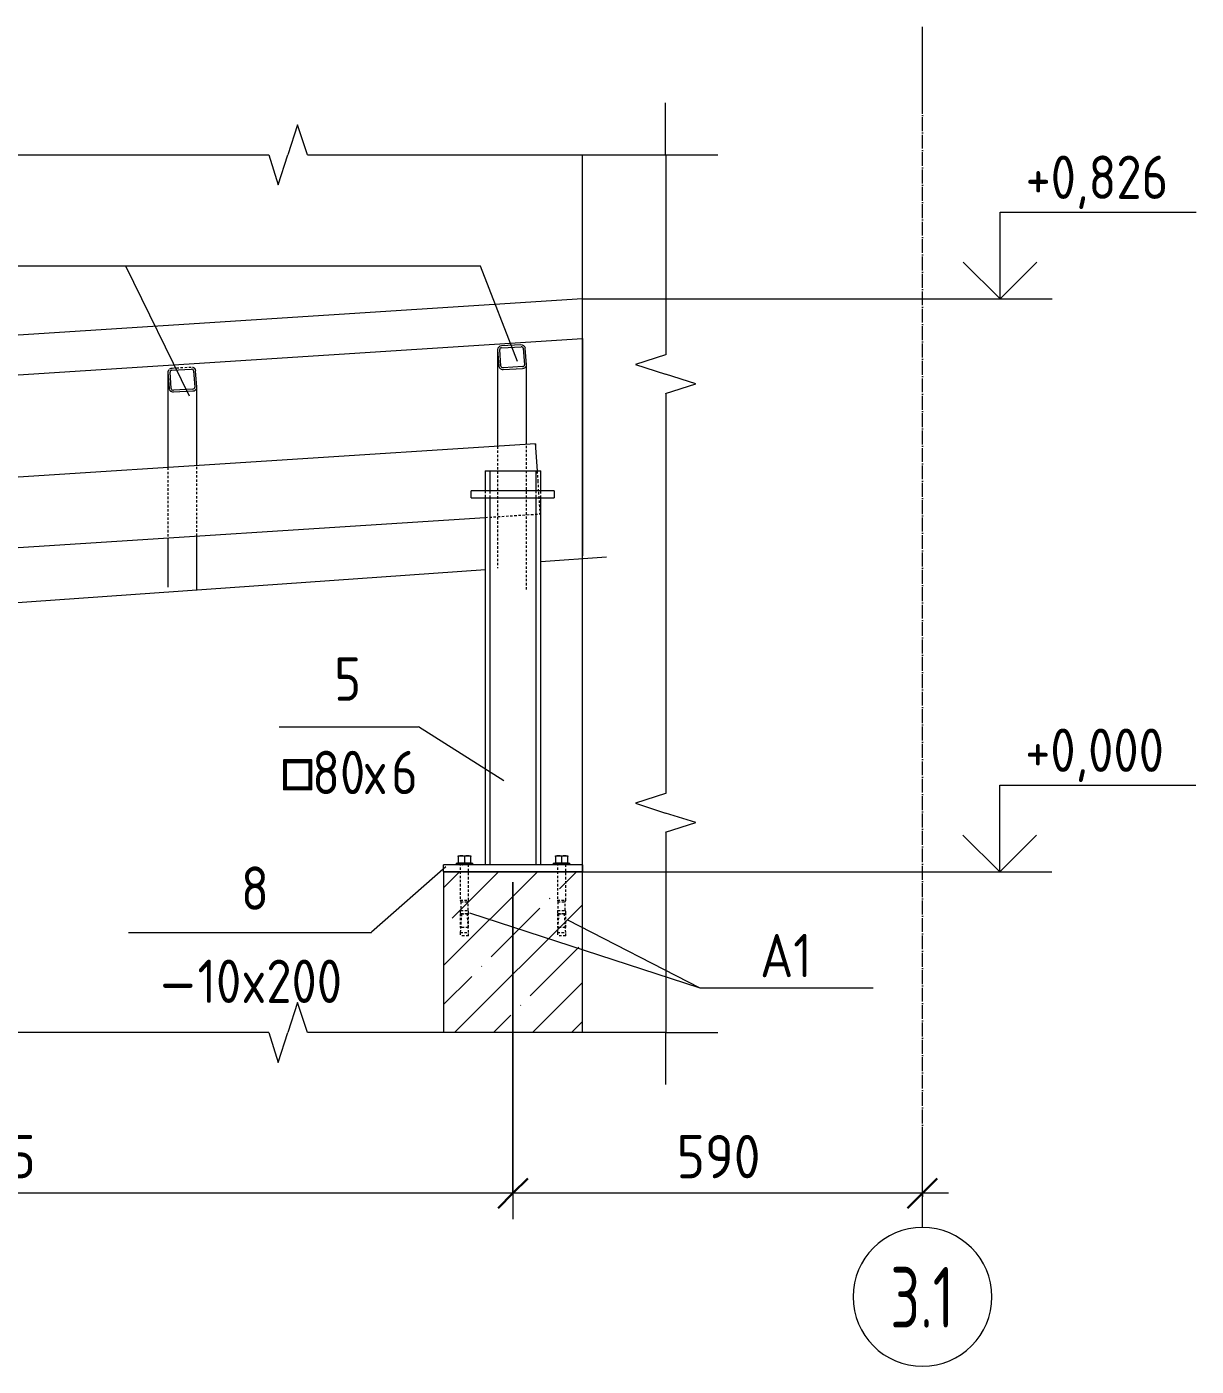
# Model space of a CAD drawing. Header units: millimetres. Extents: x 539 to 32806, y -1166 to 49726.
# Drawn here: x 24282 to 25967, y -713 to 1218 of the extents above; entities that cross this region are included whole.
import ezdxf

# ---------------------------------------------------------------- set-up
doc = ezdxf.new("R2010")
doc.units = ezdxf.units.MM
doc.linetypes.add('01 Штриховая _4 мм_', pattern=[6, 3.5, -2.5])
doc.linetypes.add('02 Штрихпунктирная _20 мм_', pattern=[25, 20, -2.5, 0, -2.5])
for name, color, linetype, lineweight in [('AA_Dim', 7, 'Continuous', 9), ('AA_Dim-25', 7, 'Continuous', 9), ('AA_Linii', 7, 'Continuous', 9), ('AA_Oformlenie', 7, 'Continuous', 9), ('AA_Vinoska', 7, 'Continuous', 9), ('AA_Visotnaya otmetka', 7, 'Continuous', 9), ('AF_Balki', 7, 'Continuous', 20), ('AF_Pokritie', 7, 'Continuous', 9), ('AF_Stena', 7, '01 Штриховая _4 мм_', 20), ('AF_Stena_Опалубка', 253, 'Continuous', 20), ('KR_Colonna_KG', 7, 'Continuous', 20), ('KR_Detal', 7, 'Continuous', 20), ('Оси', 7, 'Continuous', 9)]:
    doc.layers.add(name, color=color, linetype=linetype, lineweight=lineweight)
doc.styles.add('ISOCPEUR_5', font='isocpeur.ttf', dxfattribs={"width": 0.7, "height": 87.5})
doc.styles.add('ISOCPEUR_6', font='isocpeur.ttf', dxfattribs={"width": 0.85, "height": 62.5})
doc.styles.add('ISOCPEUR_7', font='isocpeur.ttf', dxfattribs={"width": 0.9, "height": 62.5})
doc.styles.add('ISOCPEUR_8', font='isocpeur.ttf', dxfattribs={"width": 0.85, "height": 62.5})
doc.dimstyles.new('00_Точн_3_знака__прозр__2', dxfattribs={"dimscale": 304.8, "dimtxt": 62.248823, "dimasz": 0.139436, "dimexe": 0.123031, "dimexo": 0.082021, "dimgap": 0.008202, "dimtad": 1, "dimdec": 3, "dimrnd": 0.001, "dimdsep": 46, "dimtxsty": 'ISOCPEUR_7', "dimblk1": 'OBLIQUE', "dimblk2": 'OBLIQUE', "dimsah": 1, "dimcen": 0.09, "dimdle": 0.123031, "dimazin": 0, "dimtfac": 1, "dimtdec": 4, "dimtix": 1, "dimtmove": 0, "dimatfit": 3, "dimfxl": 1, "dimtvp": 1, "dimtolj": 1, "dimtzin": 0, "dimlwd": 18, "dimlwe": 18, "dimarcsym": 2})

# ---------------------------------------------------------------- blocks, each defined once
blk = doc.blocks.new('354_Прокат полоса лист широкополосный ГОСТ 103-2006_ГОСТ 19903-2015_ГОСТ 82-70 _НесКаркас_РабПлоск_ - 354_Прокат полоса лист широкополосный ГОСТ 103-2006_ГОСТ 19903-2015_ГОСТ 82-70 _НесКаркас_РабПлоск_-4176979-Сечение 12')
at = {"layer": 'AF_Balki'}
for p, q in [((3785.1, 0), (3785.1, 10)), ((3985.1, 10), (3785.1, 10)), ((3985.1, 10), (3985.1, 0)), ((3785.1, 0), (3985.1, 0))]:
    blk.add_line(p, q, dxfattribs=at)
blk = doc.blocks.new('354_Шайба_ГОСТ 11371-78_СоедНесК_РабПлоск_ - Шайба_ГОСТ 11371-78-V29-Сечение 12')
at = {"layer": 'KR_Detal', "lineweight": 9}
for p, q in [((5468.1, 12.5), (5468.1, 10)), ((5468.1, 12.5), (5492.1, 12.5)), ((5474.1, 10), (5468.1, 10)), ((5492.1, 10), (5474.1, 10)), ((5492.1, 10), (5492.1, 12.5))]:
    blk.add_line(p, q, dxfattribs=at)
blk = doc.blocks.new('354_Шайба_ГОСТ 11371-78_СоедНесК_РабПлоск_ - Шайба_ГОСТ 11371-78-V33-Сечение 12')
at = {"layer": 'KR_Detal', "lineweight": 9}
for p, q in [((5328.1, 12.5), (5328.1, 10)), ((5328.1, 12.5), (5352.1, 12.5)), ((5337, 10), (5328.1, 10)), ((5337, 10), (5337.1, 10)), ((5352.1, 10), (5337.2, 10)), ((5352.1, 10), (5352.1, 12.5))]:
    blk.add_line(p, q, dxfattribs=at)
blk = doc.blocks.new('354_Прокат полоса лист широкополосный ГОСТ 103-2006_ГОСТ 19903-2015_ГОСТ 82-70 _НесКаркас_РабПлоск_ - 354_Прокат полоса лист широкополосный ГОСТ 103-2006_ГОСТ 19903-2015_ГОСТ 82-70 _НесКаркас_РабПлоск_-4193491-Сечение 12')
at = {"layer": 'AF_Balki'}
for p, q in [((5349.6, 539.4), (5349.6, 549.4)), ((5469.6, 549.4), (5349.6, 549.4)), ((5469.6, 549.4), (5469.6, 539.4)), ((5349.6, 539.4), (5469.6, 539.4))]:
    blk.add_line(p, q, dxfattribs=at)
blk = doc.blocks.new('243_Профиль гнутый сварной квадратный _НесКол_2ур_ - 80х6-4232275-Сечение 12')
at = {"layer": 'KR_Colonna_KG'}
for p, q in [((5370.1, 578), (5370.1, 549.4)), ((5370.1, 578), (5377, 578)), ((5377.1, 549.4), (5377.1, 578)), ((5377.1, 578), (5382.1, 578)), ((5382.1, 578), (5438.1, 578)), ((5438.1, 578), (5443, 578)), ((5443.1, 578), (5443.1, 549.4)), ((5443.1, 578), (5450.1, 578)), ((5450.1, 549.4), (5450.1, 578)), ((5370.1, 539.4), (5370.1, 10)), ((5377.1, 10), (5377.1, 539.4)), ((5443.1, 539.4), (5443.1, 10)), ((5450.1, 10), (5450.1, 539.4)), ((5377, 10), (5370.1, 10)), ((5382.1, 10), (5377.1, 10)), ((5438.1, 10), (5382.1, 10)), ((5443, 10), (5438.1, 10)), ((5450.1, 10), (5443.1, 10))]:
    blk.add_line(p, q, dxfattribs=at)
at = {"layer": 'KR_Colonna_KG', "linetype": '01 Штриховая _4 мм_'}
for p, q in [((5370.1, 549.4), (5370.1, 539.4)), ((5377.1, 539.4), (5377.1, 549.4)), ((5443.1, 549.4), (5443.1, 539.4)), ((5450.1, 539.4), (5450.1, 549.4))]:
    blk.add_line(p, q, dxfattribs=at)
blk = doc.blocks.new('253_Профиль гнутый сварной квадратный _НесКаркас_Балка_ - 40х3-4199257-Сечение 12')
at = {"layer": 'AF_Balki'}
for p, q in [((5421.5, 759.8), (5393.5, 758.3)), ((5393.7, 755.7), (5421.7, 757.2)), ((5424.9, 754.9), (5426.6, 731.2)), ((5429.6, 731.3), (5427.8, 755)), ((5387.9, 753.2), (5387.9, 752.9)), ((5387.9, 752.8), (5389.7, 729.1)), ((5387.9, 752.5), (5387.9, 613.5)), ((5392.7, 729.3), (5390.9, 753)), ((5423.8, 728.5), (5395.9, 726.9)), ((5396.1, 724.4), (5424, 725.9)), ((5429.6, 616.2), (5429.6, 731))]:
    blk.add_line(p, q, dxfattribs=at)
at = {"layer": 'AF_Balki', "linetype": '01 Штриховая _4 мм_'}
for p, q in [((5387.9, 613.5), (5387.9, 437.9)), ((5429.6, 407), (5429.6, 616.2))]:
    blk.add_line(p, q, dxfattribs=at)
at = {"layer": 'AF_Balki'}
for centre, major_axis, start_param, end_param in [((5393.9, 753.2), (6, 0), 1.63485, 3.141593), ((5393.9, 753.2), (3, 0), 1.63485, 3.205646), ((5421.9, 754.7), (6, 0), 0.064054, 1.63485), ((5421.9, 754.7), (3, 0), 0.064054, 1.63485), ((5395.7, 729.5), (6, 0), 3.205646, 3.467446), ((5395.7, 729.5), (6, 0), 3.467446, 3.991044), ((5395.7, 729.5), (6, 0), 3.991044, 4.252844), ((5395.7, 729.5), (3, 0), 3.205646, 4.776443), ((5395.7, 729.5), (6, 0), 4.252844, 4.776442), ((5423.6, 731), (3, 0), 4.776443, 6.347239), ((5423.6, 731), (6, 0), 4.776443, 5.300041), ((5423.6, 731), (6, 0), 5.300041, 6.08544), ((5423.6, 731), (6, 0), 6.08544, 6.23989), ((5423.6, 731), (6, 0), 0, 0.064054)]:
    blk.add_ellipse(centre, major_axis=major_axis, ratio=0.84829, start_param=start_param, end_param=end_param, dxfattribs=at)
blk = doc.blocks.new('253_Профиль гнутый сварной квадратный _НесКаркас_Балка_ - 80х6-4199296-Сечение 12')
at = {"layer": 'AF_Balki'}
for p, q in [((5442.4, 617), (3835.1, 513.8)), ((5442.5, 615.2), (5442.4, 617)), ((5442.4, 617), (5442.7, 611.4)), ((5442.7, 611.4), (5444.9, 578)), ((3835.4, 508.2), (3835.1, 513.8)), ((3835.1, 513.8), (3835.2, 512)), ((3838.5, 460.8), (3835.4, 508.2)), ((3847.6, 413.2), (5370.1, 511)), ((3839.5, 444.3), (3838.5, 460.8)), ((3841.4, 414.7), (3839.5, 444.3)), ((3841.5, 413.4), (3841.4, 414.7)), ((3841.4, 414.6), (3841.5, 413.2))]:
    blk.add_line(p, q, dxfattribs=at)
at = {"layer": 'AF_Balki', "linetype": '01 Штриховая _4 мм_'}
for p, q in [((5444.9, 578), (5445.8, 564)), ((5445.8, 564), (5446.8, 547.5)), ((5446.8, 547.5), (5448.7, 517.9)), ((5370.1, 511), (5448.8, 516.1)), ((5448.7, 517.9), (5448.8, 516.1)), ((5448.8, 517.5), (5448.7, 517.8)), ((5448.8, 516.1), (5448.8, 517.2)), ((3841.5, 412.9), (3847.6, 413.2)), ((3841.5, 413.2), (3841.5, 412.9)), ((3841.5, 412.9), (3841.5, 413.1))]:
    blk.add_line(p, q, dxfattribs=at)
blk = doc.blocks.new('253_Профиль гнутый сварной квадратный _НесКаркас_Балка_ - 40х3-4199259-Сечение 12')
at = {"layer": 'AF_Balki'}
for p, q in [((4912.9, 720.8), (4912.9, 720.5)), ((4912.9, 720.4), (4914.7, 696.7)), ((4912.9, 720), (4912.9, 583)), ((4917.7, 696.9), (4915.9, 720.6)), ((4918.7, 723.3), (4946.7, 724.8)), ((4949.9, 722.4), (4951.6, 698.7)), ((4954.6, 698.9), (4952.8, 722.6)), ((4948.8, 696), (4920.9, 694.5)), ((4954.6, 585.7), (4954.6, 698.6)), ((4921.1, 692), (4949, 693.5)), ((4954.6, 406.7), (4954.6, 484.3)), ((4912.9, 481.7), (4912.9, 410.3))]:
    blk.add_line(p, q, dxfattribs=at)
at = {"layer": 'AF_Balki', "linetype": '01 Штриховая _4 мм_'}
for p, q in [((4946.5, 727.4), (4918.5, 725.8)), ((4912.9, 583), (4912.9, 481.7)), ((4954.6, 484.4), (4954.6, 585.7))]:
    blk.add_line(p, q, dxfattribs=at)
at = {"layer": 'AF_Balki'}
for centre, major_axis, start_param, end_param in [((4918.9, 720.8), (6, 0), 2.489747, 3.141593), ((4918.9, 720.8), (3, 0), 1.63485, 3.205646), ((4946.9, 722.3), (3, 0), 0.064054, 1.63485), ((4946.9, 722.3), (6, 0), 0.064054, 0.706037), ((4920.7, 697.1), (6, 0), 3.205646, 3.467446), ((4920.7, 697.1), (6, 0), 3.467446, 3.991044), ((4920.7, 697.1), (3, 0), 3.205646, 4.776443), ((4948.6, 698.6), (3, 0), 4.776443, 6.347239), ((4948.6, 698.6), (6, 0), 5.300041, 6.08544), ((4948.6, 698.6), (6, 0), 6.08544, 6.23989), ((4948.6, 698.6), (6, 0), 0, 0.064054), ((4920.7, 697.1), (6, 0), 3.991044, 4.252844), ((4920.7, 697.1), (6, 0), 4.252844, 4.776442), ((4948.6, 698.6), (6, 0), 4.776443, 5.300041)]:
    blk.add_ellipse(centre, major_axis=major_axis, ratio=0.84829, start_param=start_param, end_param=end_param, dxfattribs=at)
at = {"layer": 'AF_Balki', "linetype": '01 Штриховая _4 мм_'}
for centre, start_param, end_param in [((4918.9, 720.8), 1.63485, 2.481455), ((4946.9, 722.3), 0.714329, 1.63485)]:
    blk.add_ellipse(centre, major_axis=(6, 0), ratio=0.84829, start_param=start_param, end_param=end_param, dxfattribs=at)
blk = doc.blocks.new('354_Анкер клиновой _СоедНесК_РабПлоск_ - M12x120_20-V28-Сечение 12')
at = {"layer": 'KR_Detal', "lineweight": 9}
for p, q in [((5471.1, 23.3), (5475.6, 23.3)), ((5471.1, 22.1), (5471.1, 13.7)), ((5475.9, 23.3), (5480.1, 23.3)), ((5480.1, 23.3), (5484.2, 23.3)), ((5480.1, 22.1), (5480.1, 13.7)), ((5484.6, 23.3), (5489.1, 23.3)), ((5489.1, 13.7), (5489.1, 22.1)), ((5475.6, 12.5), (5471.1, 12.5)), ((5480.1, 12.5), (5475.9, 12.5)), ((5484.2, 12.5), (5480.1, 12.5)), ((5486.4, 12.5), (5484.6, 12.5)), ((5489.1, 12.5), (5486.6, 12.5))]:
    blk.add_line(p, q, dxfattribs=at)
at = {"layer": 'KR_Detal', "linetype": '01 Штриховая _4 мм_', "lineweight": 9}
for p, q in [((5474.1, 12.5), (5474.1, -40.9)), ((5486.1, -40.9), (5486.1, 12.5)), ((5486.6, 12.5), (5486.4, 12.5)), ((5474.1, -40.9), (5474.7, -43.3)), ((5474.1, -40.9), (5486.1, -40.9)), ((5474.1, -55.5), (5474.1, -60.3)), ((5474.1, -55.5), (5474.6, -55.5)), ((5474.7, -43.3), (5474.7, -55.5)), ((5474.7, -43.3), (5485.5, -43.3)), ((5474.7, -55.5), (5485.4, -55.5)), ((5485.5, -43.3), (5486.1, -40.9)), ((5485.5, -55.5), (5485.5, -43.3)), ((5485.6, -55.5), (5486.1, -55.5)), ((5486.1, -60.3), (5486.1, -55.5)), ((5474.1, -60.3), (5474.1, -80.3)), ((5474.1, -60.3), (5475.8, -60.3)), ((5475.9, -60.3), (5474.1, -87.5)), ((5475.8, -60.3), (5474.1, -60.3)), ((5475.9, -60.3), (5484.2, -60.3)), ((5484.2, -60.3), (5475.9, -60.3)), ((5484.3, -60.3), (5486.1, -60.3)), ((5486.1, -87.5), (5484.3, -60.3)), ((5486.1, -60.3), (5484.3, -60.3)), ((5486.1, -80.3), (5486.1, -60.3)), ((5474.4, -80.3), (5474.1, -80.3)), ((5474.1, -87.5), (5474.1, -92.3)), ((5474.1, -87.5), (5486.1, -87.5)), ((5486.1, -92.3), (5474.1, -92.3)), ((5485.6, -80.3), (5474.5, -80.3)), ((5486.1, -80.3), (5485.7, -80.3)), ((5486.1, -92.3), (5486.1, -87.5))]:
    blk.add_line(p, q, dxfattribs=at)
at = {"layer": 'KR_Detal', "lineweight": 9}
for points in [[(5475.6, 23.3), (5474.8, 23.3), (5473.2, 23.1), (5471.8, 22.5), (5471.1, 22.1)], [(5471.1, 22.1), (5471.1, 22.5), (5471.1, 23.1), (5471.1, 23.3), (5471.1, 23.3)], [(5480.1, 22.1), (5479.3, 22.5), (5477.9, 23.1), (5476.3, 23.3), (5475.6, 23.3)], [(5484.6, 23.3), (5483.8, 23.3), (5482.2, 23.1), (5480.8, 22.5), (5480.1, 22.1)], [(5489.1, 22.1), (5488.3, 22.5), (5486.9, 23.1), (5485.3, 23.3), (5484.6, 23.3)], [(5489.1, 23.3), (5489.1, 23.3), (5489.1, 23.1), (5489.1, 22.5), (5489.1, 22.1)], [(5471.1, 13.7), (5471.8, 13.3), (5473.2, 12.7), (5474.8, 12.5), (5475.6, 12.5)], [(5471.1, 12.5), (5471.1, 12.5), (5471.1, 12.7), (5471.1, 13.3), (5471.1, 13.7)], [(5475.6, 12.5), (5476.3, 12.5), (5477.9, 12.7), (5479.3, 13.3), (5480.1, 13.7)], [(5480.1, 13.7), (5480.8, 13.3), (5482.2, 12.7), (5483.8, 12.5), (5484.6, 12.5)], [(5484.6, 12.5), (5485.3, 12.5), (5486.9, 12.7), (5488.3, 13.3), (5489.1, 13.7)], [(5489.1, 13.7), (5489.1, 13.3), (5489.1, 12.7), (5489.1, 12.5), (5489.1, 12.5)]]:
    blk.add_open_spline(points, degree=3, dxfattribs=at)
blk = doc.blocks.new('354_Анкер клиновой _СоедНесК_РабПлоск_ - M12x120_20-V30-Сечение 12')
at = {"layer": 'KR_Detal', "lineweight": 9}
for p, q in [((5471.1, 23.3), (5475.6, 23.3)), ((5471.1, 22.1), (5471.1, 13.7)), ((5475.9, 23.3), (5480.1, 23.3)), ((5480.1, 23.3), (5484.2, 23.3)), ((5480.1, 22.1), (5480.1, 13.7)), ((5484.6, 23.3), (5489.1, 23.3)), ((5489.1, 13.7), (5489.1, 22.1)), ((5475.6, 12.5), (5471.1, 12.5)), ((5475.8, 12.5), (5475.6, 12.5)), ((5480.1, 12.5), (5475.9, 12.5)), ((5484.2, 12.5), (5480.1, 12.5)), ((5484.6, 12.5), (5484.3, 12.5)), ((5486.4, 12.5), (5484.6, 12.5)), ((5489.1, 12.5), (5486.6, 12.5))]:
    blk.add_line(p, q, dxfattribs=at)
at = {"layer": 'KR_Detal', "linetype": '01 Штриховая _4 мм_', "lineweight": 9}
for p, q in [((5474.1, 12.5), (5474.1, -40.9)), ((5486.1, -40.9), (5486.1, 12.5)), ((5486.6, 12.5), (5486.4, 12.5)), ((5474.1, -40.9), (5474.7, -43.3)), ((5474.1, -40.9), (5486.1, -40.9)), ((5474.1, -55.5), (5474.1, -60.3)), ((5474.1, -55.5), (5474.6, -55.5)), ((5474.7, -43.3), (5474.7, -55.5)), ((5474.7, -43.3), (5485.5, -43.3)), ((5474.7, -55.5), (5485.4, -55.5)), ((5485.5, -43.3), (5486.1, -40.9)), ((5485.5, -55.5), (5485.5, -43.3)), ((5485.6, -55.5), (5486.1, -55.5)), ((5486.1, -60.3), (5486.1, -55.5)), ((5474.1, -60.3), (5474.1, -80.3)), ((5474.1, -60.3), (5475.8, -60.3)), ((5475.9, -60.3), (5474.1, -87.5)), ((5475.8, -60.3), (5474.1, -60.3)), ((5475.9, -60.3), (5484.2, -60.3)), ((5484.2, -60.3), (5475.9, -60.3)), ((5484.3, -60.3), (5486.1, -60.3)), ((5486.1, -87.5), (5484.3, -60.3)), ((5486.1, -60.3), (5484.3, -60.3)), ((5486.1, -80.3), (5486.1, -60.3)), ((5474.4, -80.3), (5474.1, -80.3)), ((5474.1, -87.5), (5474.1, -92.3)), ((5474.1, -87.5), (5486.1, -87.5)), ((5486.1, -92.3), (5474.1, -92.3)), ((5485.6, -80.3), (5474.5, -80.3)), ((5486.1, -80.3), (5485.7, -80.3)), ((5486.1, -92.3), (5486.1, -87.5))]:
    blk.add_line(p, q, dxfattribs=at)
at = {"layer": 'KR_Detal', "lineweight": 9}
for points in [[(5475.6, 23.3), (5474.8, 23.3), (5473.2, 23.1), (5471.8, 22.5), (5471.1, 22.1)], [(5471.1, 22.1), (5471.1, 22.5), (5471.1, 23.1), (5471.1, 23.3), (5471.1, 23.3)], [(5480.1, 22.1), (5479.3, 22.5), (5477.9, 23.1), (5476.3, 23.3), (5475.6, 23.3)], [(5484.6, 23.3), (5483.8, 23.3), (5482.2, 23.1), (5480.8, 22.5), (5480.1, 22.1)], [(5489.1, 22.1), (5488.3, 22.5), (5486.9, 23.1), (5485.3, 23.3), (5484.6, 23.3)], [(5489.1, 23.3), (5489.1, 23.3), (5489.1, 23.1), (5489.1, 22.5), (5489.1, 22.1)], [(5471.1, 12.5), (5471.1, 12.5), (5471.1, 12.7), (5471.1, 13.3), (5471.1, 13.7)], [(5484.9, 12.5), (5485.5, 12.5), (5486, 12.6), (5486.6, 12.7)], [(5486.9, 12.8), (5487.6, 13), (5488.3, 13.3), (5489.1, 13.7)], [(5489.1, 13.7), (5489.1, 13.3), (5489.1, 12.7), (5489.1, 12.5), (5489.1, 12.5)]]:
    blk.add_open_spline(points, degree=3, dxfattribs=at)
for points, knots in [([(5471.1, 13.7), (5471.8, 13.3), (5473.1, 12.7), (5474.6, 12.5), (5475.3, 12.5)], [0, 0, 0, 0, 0.5, 0.9342201, 0.9342201, 0.9342201, 0.9342201]), ([(5475.8, 12.5), (5476.5, 12.5), (5478, 12.7), (5479.3, 13.3), (5480.1, 13.7)], [0.0558012, 0.0558012, 0.0558012, 0.0558012, 0.5, 1, 1, 1, 1]), ([(5480.1, 13.7), (5480.8, 13.3), (5482.2, 12.7), (5483.6, 12.5), (5484.3, 12.5)], [0, 0, 0, 0, 0.5, 0.9441988, 0.9441988, 0.9441988, 0.9441988])]:
    blk.add_open_spline(points, degree=3, knots=knots, dxfattribs=at)
at = {"layer": 'KR_Detal', "linetype": '01 Штриховая _4 мм_', "lineweight": 9}
blk.add_open_spline([(5486.6, 12.7), (5486.7, 12.8), (5486.8, 12.8), (5486.9, 12.8)], degree=3, dxfattribs=at)
blk = doc.blocks.new('354_Шайба_ГОСТ 11371-78_СоедНесК_РабПлоск_ - Шайба_ГОСТ 11371-78-V31-Сечение 12')
at = {"layer": 'KR_Detal', "lineweight": 9}
for p, q in [((5468.1, 12.5), (5468.1, 10)), ((5468.1, 12.5), (5474.1, 12.5)), ((5474.1, 10), (5468.1, 10)), ((5474.1, 12.5), (5492.1, 12.5)), ((5492.1, 10), (5486.1, 10)), ((5492.1, 10), (5492.1, 12.5))]:
    blk.add_line(p, q, dxfattribs=at)
at = {"layer": 'KR_Detal', "linetype": '01 Штриховая _4 мм_', "lineweight": 9}
blk.add_line((5486.1, 10), (5474.1, 10), dxfattribs=at)
blk = doc.blocks.new('354_Анкер клиновой _СоедНесК_РабПлоск_ - M12x120_20-V35-Сечение 12')
at = {"layer": 'KR_Detal', "lineweight": 9}
for p, q in [((3946.1, 23.3), (3950.6, 23.3)), ((3946.1, 22.1), (3946.1, 13.7)), ((3950.9, 23.3), (3955.1, 23.3)), ((3955.1, 23.3), (3959.2, 23.3)), ((3955.1, 22.1), (3955.1, 13.7)), ((3959.6, 23.3), (3964.1, 23.3)), ((3964.1, 13.7), (3964.1, 22.1)), ((3950.6, 12.5), (3946.1, 12.5)), ((3950.8, 12.5), (3950.6, 12.5)), ((3955.1, 12.5), (3950.9, 12.5)), ((3959.2, 12.5), (3955.1, 12.5)), ((3959.6, 12.5), (3959.3, 12.5)), ((3964.1, 12.5), (3959.6, 12.5))]:
    blk.add_line(p, q, dxfattribs=at)
at = {"layer": 'KR_Detal', "linetype": '01 Штриховая _4 мм_', "lineweight": 9}
for p, q in [((3949.1, 12.5), (3949.1, -40.9)), ((3961.1, -40.9), (3961.1, 12.5)), ((3949.1, -40.9), (3949.7, -43.3)), ((3949.1, -40.9), (3961.1, -40.9)), ((3949.1, -55.5), (3949.1, -60.3)), ((3949.1, -55.5), (3949.6, -55.5)), ((3949.7, -43.3), (3949.7, -55.5)), ((3949.7, -43.3), (3960.5, -43.3)), ((3949.7, -55.5), (3960.4, -55.5)), ((3960.5, -43.3), (3961.1, -40.9)), ((3960.5, -55.5), (3960.5, -43.3)), ((3960.6, -55.5), (3961.1, -55.5)), ((3961.1, -60.3), (3961.1, -55.5)), ((3949.1, -60.3), (3949.1, -80.3)), ((3949.1, -60.3), (3950.8, -60.3)), ((3950.9, -60.3), (3949.1, -87.5)), ((3950.8, -60.3), (3949.1, -60.3)), ((3950.9, -60.3), (3959.2, -60.3)), ((3959.2, -60.3), (3950.9, -60.3)), ((3959.3, -60.3), (3961.1, -60.3)), ((3961.1, -87.5), (3959.3, -60.3)), ((3961.1, -60.3), (3959.3, -60.3)), ((3961.1, -80.3), (3961.1, -60.3)), ((3949.4, -80.3), (3949.1, -80.3)), ((3949.1, -87.5), (3949.1, -92.3)), ((3949.1, -87.5), (3961.1, -87.5)), ((3961.1, -92.3), (3949.1, -92.3)), ((3960.6, -80.3), (3949.5, -80.3)), ((3961.1, -80.3), (3960.7, -80.3)), ((3961.1, -92.3), (3961.1, -87.5))]:
    blk.add_line(p, q, dxfattribs=at)
at = {"layer": 'KR_Detal', "lineweight": 9}
for points in [[(3950.6, 23.3), (3949.8, 23.3), (3948.2, 23.1), (3946.8, 22.5), (3946.1, 22.1)], [(3946.1, 22.1), (3946.1, 22.5), (3946.1, 23.1), (3946.1, 23.3), (3946.1, 23.3)], [(3955.1, 22.1), (3954.3, 22.5), (3952.9, 23.1), (3951.3, 23.3), (3950.6, 23.3)], [(3959.6, 23.3), (3958.8, 23.3), (3957.2, 23.1), (3955.8, 22.5), (3955.1, 22.1)], [(3964.1, 22.1), (3963.3, 22.5), (3961.9, 23.1), (3960.3, 23.3), (3959.6, 23.3)], [(3964.1, 23.3), (3964.1, 23.3), (3964.1, 23.1), (3964.1, 22.5), (3964.1, 22.1)], [(3946.1, 12.5), (3946.1, 12.5), (3946.1, 12.7), (3946.1, 13.3), (3946.1, 13.7)], [(3964.1, 13.7), (3964.1, 13.3), (3964.1, 12.7), (3964.1, 12.5), (3964.1, 12.5)]]:
    blk.add_open_spline(points, degree=3, dxfattribs=at)
for points, knots in [([(3946.1, 13.7), (3946.8, 13.3), (3948.1, 12.7), (3949.6, 12.5), (3950.3, 12.5)], [0, 0, 0, 0, 0.5, 0.9342201, 0.9342201, 0.9342201, 0.9342201]), ([(3950.8, 12.5), (3951.5, 12.5), (3953, 12.7), (3954.3, 13.3), (3955.1, 13.7)], [0.0558012, 0.0558012, 0.0558012, 0.0558012, 0.5, 1, 1, 1, 1]), ([(3955.1, 13.7), (3955.8, 13.3), (3957.2, 12.7), (3958.6, 12.5), (3959.3, 12.5)], [0, 0, 0, 0, 0.5, 0.9441988, 0.9441988, 0.9441988, 0.9441988]), ([(3959.9, 12.5), (3960.6, 12.5), (3962, 12.7), (3963.3, 13.3), (3964.1, 13.7)], [0.0657799, 0.0657799, 0.0657799, 0.0657799, 0.5, 1, 1, 1, 1])]:
    blk.add_open_spline(points, degree=3, knots=knots, dxfattribs=at)
blk = doc.blocks.new('354_Шайба_ГОСТ 11371-78_СоедНесК_РабПлоск_ - Шайба_ГОСТ 11371-78-V32-Сечение 12')
at = {"layer": 'KR_Detal', "lineweight": 9}
for p, q in [((5328.1, 12.5), (5328.1, 10)), ((5328.1, 12.5), (5337, 12.5)), ((5334.1, 10), (5328.1, 10)), ((5337.1, 12.5), (5337, 12.5)), ((5337.2, 12.5), (5352.1, 12.5)), ((5352.1, 10), (5346.1, 10)), ((5352.1, 10), (5352.1, 12.5))]:
    blk.add_line(p, q, dxfattribs=at)
at = {"layer": 'KR_Detal', "linetype": '01 Штриховая _4 мм_', "lineweight": 9}
blk.add_line((5346.1, 10), (5334.1, 10), dxfattribs=at)
blk = doc.blocks.new('354_Анкер клиновой _СоедНесК_РабПлоск_ - M12x120_20-V34-Сечение 12')
at = {"layer": 'KR_Detal', "lineweight": 9}
for p, q in [((3946.1, 23.3), (3950.6, 23.3)), ((3946.1, 22.1), (3946.1, 13.7)), ((3950.9, 23.3), (3955.1, 23.3)), ((3955.1, 23.3), (3959.2, 23.3)), ((3955.1, 22.1), (3955.1, 13.7)), ((3959.6, 23.3), (3964.1, 23.3)), ((3964.1, 13.7), (3964.1, 22.1)), ((3950.6, 12.5), (3946.1, 12.5)), ((3955.1, 12.5), (3950.9, 12.5)), ((3959.2, 12.5), (3955.1, 12.5)), ((3964.1, 12.5), (3959.6, 12.5))]:
    blk.add_line(p, q, dxfattribs=at)
at = {"layer": 'KR_Detal', "linetype": '01 Штриховая _4 мм_', "lineweight": 9}
for p, q in [((3949.1, 12.5), (3949.1, -40.9)), ((3961.1, -40.9), (3961.1, 12.5)), ((3949.1, -40.9), (3949.7, -43.3)), ((3949.1, -40.9), (3961.1, -40.9)), ((3949.1, -55.5), (3949.1, -60.3)), ((3949.1, -55.5), (3949.6, -55.5)), ((3949.7, -43.3), (3949.7, -55.5)), ((3949.7, -43.3), (3960.5, -43.3)), ((3949.7, -55.5), (3960.4, -55.5)), ((3960.5, -43.3), (3961.1, -40.9)), ((3960.5, -55.5), (3960.5, -43.3)), ((3960.6, -55.5), (3961.1, -55.5)), ((3961.1, -60.3), (3961.1, -55.5)), ((3949.1, -60.3), (3949.1, -80.3)), ((3949.1, -60.3), (3950.8, -60.3)), ((3950.9, -60.3), (3949.1, -87.5)), ((3950.8, -60.3), (3949.1, -60.3)), ((3950.9, -60.3), (3959.2, -60.3)), ((3959.2, -60.3), (3950.9, -60.3)), ((3959.3, -60.3), (3961.1, -60.3)), ((3961.1, -87.5), (3959.3, -60.3)), ((3961.1, -60.3), (3959.3, -60.3)), ((3961.1, -80.3), (3961.1, -60.3)), ((3949.4, -80.3), (3949.1, -80.3)), ((3949.1, -87.5), (3949.1, -92.3)), ((3949.1, -87.5), (3961.1, -87.5)), ((3961.1, -92.3), (3949.1, -92.3)), ((3960.6, -80.3), (3949.5, -80.3)), ((3961.1, -80.3), (3960.7, -80.3)), ((3961.1, -92.3), (3961.1, -87.5))]:
    blk.add_line(p, q, dxfattribs=at)
at = {"layer": 'KR_Detal', "lineweight": 9}
for points in [[(3950.6, 23.3), (3949.8, 23.3), (3948.2, 23.1), (3946.8, 22.5), (3946.1, 22.1)], [(3946.1, 22.1), (3946.1, 22.5), (3946.1, 23.1), (3946.1, 23.3), (3946.1, 23.3)], [(3955.1, 22.1), (3954.3, 22.5), (3952.9, 23.1), (3951.3, 23.3), (3950.6, 23.3)], [(3959.6, 23.3), (3958.8, 23.3), (3957.2, 23.1), (3955.8, 22.5), (3955.1, 22.1)], [(3964.1, 22.1), (3963.3, 22.5), (3961.9, 23.1), (3960.3, 23.3), (3959.6, 23.3)], [(3964.1, 23.3), (3964.1, 23.3), (3964.1, 23.1), (3964.1, 22.5), (3964.1, 22.1)], [(3946.1, 13.7), (3946.8, 13.3), (3948.2, 12.7), (3949.8, 12.5), (3950.6, 12.5)], [(3946.1, 12.5), (3946.1, 12.5), (3946.1, 12.7), (3946.1, 13.3), (3946.1, 13.7)], [(3950.6, 12.5), (3951.3, 12.5), (3952.9, 12.7), (3954.3, 13.3), (3955.1, 13.7)], [(3955.1, 13.7), (3955.8, 13.3), (3957.2, 12.7), (3958.8, 12.5), (3959.6, 12.5)], [(3959.6, 12.5), (3960.3, 12.5), (3961.9, 12.7), (3963.3, 13.3), (3964.1, 13.7)], [(3964.1, 13.7), (3964.1, 13.3), (3964.1, 12.7), (3964.1, 12.5), (3964.1, 12.5)]]:
    blk.add_open_spline(points, degree=3, dxfattribs=at)
blk = doc.blocks.new('011_ЛинияОбрыва _ЭлУзла_Линия_ - Тип 1-4182260-Сечение 12')
at = {"layer": 'AA_Oformlenie'}
for p, q in [((4675.3, 387.1), (5295.6, 430.5)), ((3998.8, 339.8), (4619.7, 383.2))]:
    blk.add_line(p, q, dxfattribs=at)
blk = doc.blocks.new('011_Прямоугольник обрыва _ЭлУзла_ - 011_Прямоугольник обрыва _ЭлУзла_-4182771-Сечение 12')
at = {"layer": 'AA_Oformlenie'}
for p, q in [((3452.4, 745.5), (3452.4, 1033.7)), ((3452.4, 1033.7), (3969.3, 1033.7)), ((4024.9, 1033.7), (5058.1, 1033.7)), ((5113.8, 1033.7), (5630.1, 1033.7)), ((5630.1, 1033.7), (5630.1, 745.5)), ((3452.4, 113), (3452.4, 689.9)), ((5630.1, 689.9), (5630.1, 113)), ((3452.4, -231.5), (3452.4, 57.3)), ((5630.1, 57.3), (5630.1, -231.5)), ((3969.3, -231.5), (3452.4, -231.5)), ((5058.1, -231.5), (4024.9, -231.5)), ((5630.1, -231.5), (5113.8, -231.5))]:
    blk.add_line(p, q, dxfattribs=at)
blk = doc.blocks.new('Ось сетки - d_4мм-2765513-Сечение 12')
at = {"layer": 'Оси'}
for start, end in [(0, 180), (0, 180), (180, 360), (180, 360)]:
    blk.add_arc((6000.1, -612.8), 100, start, end, dxfattribs=at)
blk = doc.blocks.new('DIMBLOCK42-Сечение 12')
at = {"layer": 'AA_Dim-25', "lineweight": 18}
for p, q in [((24982.6, -15), (24982.6, -500.9)), ((24982.6, -463.4), (24982.6, -15)), ((25572.6, -468.5), (25572.6, -425.9)), ((25610.1, -463.4), (24982.6, -463.4)), ((25572.6, -463.4), (25572.6, -468.5))]:
    blk.add_line(p, q, dxfattribs=at)
at = {"layer": 'AA_Dim-25', "lineweight": 30}
for p, q in [((24982.6, -463.4), (25003.8, -442.2)), ((25572.6, -463.4), (25593.8, -442.2)), ((24982.6, -463.4), (24961.3, -484.7)), ((25572.6, -463.4), (25551.3, -484.7))]:
    blk.add_line(p, q, dxfattribs=at)
at = {"layer": 'AA_Dim-25', "color": 0, "lineweight": 18, "insert": (25218.3, -379.3), "char_height": 62.5, "width": 142.215, "attachment_point": 1, "line_spacing_factor": 1.149209, "style": 'ISOCPEUR_7'}
blk.add_mtext('590', dxfattribs=at)
blk = doc.blocks.new('_Oblique')
at = {"color": 0, "linetype": 'ByBlock', "lineweight": -2}
blk.add_line((-0.5, -0.5), (0.5, 0.5), dxfattribs=at)
blk = doc.blocks.new('DIMBLOCK43-Сечение 12')
at = {"layer": 'AA_Dim-25', "lineweight": 18}
for p, q in [((23457.6, -15), (23457.6, -500.9)), ((23457.6, -463.4), (23457.6, -15)), ((24982.6, -15), (24982.6, -500.9)), ((24982.6, -463.4), (24982.6, -15)), ((24982.6, -463.4), (23420.1, -463.4))]:
    blk.add_line(p, q, dxfattribs=at)
at = {"layer": 'AA_Dim-25', "lineweight": 30}
for p, q in [((23457.6, -463.4), (23478.8, -442.2)), ((24982.6, -463.4), (25003.8, -442.2)), ((23457.6, -463.4), (23436.3, -484.7)), ((24982.6, -463.4), (24961.3, -484.7))]:
    blk.add_line(p, q, dxfattribs=at)
at = {"layer": 'AA_Dim-25', "color": 0, "lineweight": 18, "insert": (24146.5, -379.3), "char_height": 62.5, "width": 176.691, "attachment_point": 1, "line_spacing_factor": 1.149209, "style": 'ISOCPEUR_7'}
blk.add_mtext('1525', dxfattribs=at)
blk = doc.blocks.new('Высотные отметки - Стрелка вверх-400292-Сечение 12')
at = {"layer": 'AA_Vinoska'}
for p, q in [((3285.3, 828.6), (3002.8, 828.6)), ((3285.3, 703.6), (3285.3, 828.6)), ((3285.3, 703.6), (3232.2, 756.7)), ((3285.3, 703.6), (3338.3, 756.7)), ((3360.3, 703.6), (3210.3, 703.6))]:
    blk.add_line(p, q, dxfattribs=at)
blk = doc.blocks.new('043_М_КолонныКМ - Позиция_дп8-4163876-Сечение 12')
at = {"layer": 'AA_Vinoska'}
blk.add_line((3526.1, 141.9), (3726.1, 141.9), dxfattribs=at)
blk = doc.blocks.new('043_М_Балки_Полка - Позиция_Наименование_дп14-4164524-Сечение 12')
at = {"layer": 'AA_Vinoska'}
blk.add_line((4138, 184.4), (4488, 184.4), dxfattribs=at)
blk = doc.blocks.new('044_М_Универсальная с полкой - Марка-3031129-Сечение 12')
at = {"layer": 'AA_Vinoska'}
blk.add_line((3239.2, -384.4), (3489.2, -384.4), dxfattribs=at)

msp = doc.modelspace()

# ---------------------------------------------------------------- hatches: boundary and pattern name
at = {"layer": 'AF_Stena', "linetype": 'Continuous', "lineweight": 9}
h = msp.add_hatch(dxfattribs=at)
h.set_pattern_fill('FP_4', color=256, style=0, pattern_type=2)
h.set_pattern_definition([(45, (24319.76, -922.52), (-56.1266, 56.1266), []), (45, (24375.886, -922.52), (-56.1266, 56.1266), [99.219, -19.844, 0.838, -19.006])])
h.paths.add_polyline_path([(24882.5883, -231.4909), (25082.5883, -231.4909), (25082.5883, 0), (24882.5883, 0), (24882.5883, -135.2411)])

# ---------------------------------------------------------------- linework, layer by layer
at = {"layer": 'AA_Linii'}
for p, q in [((25082.5883, 0), (25082.5883, 1033.6687)), ((25022.5883, 447.7216), (25117.3569, 454.3484))]:
    msp.add_line(p, q, dxfattribs=at)
at = {"layer": 'AA_Vinoska'}
for p, q in [((25202.5883, 1033.6687), (25202.5883, 1108.6687)), ((24672.2394, 1076.9937), (24658.1622, 1033.6687)), ((24686.3165, 1033.6687), (24672.2394, 1076.9937)), ((24630.6622, 1033.6687), (24644.4122, 990.3674)), ((24644.4122, 990.3674), (24658.1622, 1033.6687)), ((25202.5883, 1033.6687), (25277.5883, 1033.6687)), ((24935.7453, 873.1762), (23376.2089, 873.1762)), ((24424.5409, 873.1762), (23376.2089, 873.1762)), ((24516.6414, 685.9922), (24424.5409, 873.1762)), ((24988.9589, 736.0489), (24935.7453, 873.1762)), ((25202.5883, 745.5331), (25159.2632, 731.4559)), ((25159.2632, 731.4559), (25202.5883, 717.3788)), ((25245.8896, 703.6288), (25202.5883, 717.3788)), ((25202.5883, 689.8788), (25245.8896, 703.6288)), ((24868.112, 430.4925), (24942.9293, 435.7242)), ((24969.2491, 131.4587), (24846.4485, 209.2324)), ((25202.5883, 112.9533), (25159.2632, 98.8761)), ((25159.2632, 98.8761), (25202.5883, 84.799)), ((25245.8896, 71.049), (25202.5883, 84.799)), ((25202.5883, 57.299), (25245.8896, 71.049)), ((24885.6212, 7.394), (24778.838, -87.1865)), ((24920.0625, -58.9334), (25251.6241, -167.4072)), ((25061.2831, -69.1667), (25251.6241, -167.4072)), ((24672.2394, -188.1659), (24658.1622, -231.4909)), ((24686.3165, -231.4909), (24672.2394, -188.1659)), ((24630.6622, -231.4909), (24644.4122, -274.7922)), ((24644.4122, -274.7922), (24658.1622, -231.4909)), ((25202.5883, -231.4909), (25277.5883, -231.4909)), ((25202.5883, -231.4909), (25202.5883, -306.4909))]:
    msp.add_line(p, q, dxfattribs=at)
at = {"layer": 'AA_Visotnaya otmetka'}
for p, q in [((25082.5883, 826.1491), (25684.5542, 826.1491)), ((25082.5883, 826.1491), (25082.5883, 826.1491)), ((25027.3135, 0), (25683.9897, 0)), ((25027.3135, 0), (25027.3135, 0))]:
    msp.add_line(p, q, dxfattribs=at)
at = {"layer": 'AF_Pokritie', "lineweight": 20}
for p, q in [((25082.5883, 826.1491), (23182.5883, 703.6491)), ((25082.5883, 769.1491), (25082.5883, 826.1491)), ((25082.5883, 512.5838), (25082.5883, 826.1491)), ((23182.5883, 646.6491), (25082.5883, 769.1491)), ((25082.5883, 769.1491), (25082.5883, 455.5838))]:
    msp.add_line(p, q, dxfattribs=at)
at = {"layer": 'AF_Stena_Опалубка'}
for p, q in [((24882.5883, 0), (24882.5883, -231.4909)), ((25082.5883, 0), (24882.5883, 0)), ((25082.5883, -231.4909), (25082.5883, 0))]:
    msp.add_line(p, q, dxfattribs=at)
at = {"layer": 'Оси'}
for p, q in [((25572.5883, 1093.4755), (25572.5883, 1218.4755)), ((25572.5883, -512.7802), (25572.5883, -387.7802))]:
    msp.add_line(p, q, dxfattribs=at)
at = {"layer": 'Оси', "linetype": '02 Штрихпунктирная _20 мм_'}
msp.add_line((25572.5883, -387.7802), (25572.5883, 1093.4755), dxfattribs=at)

# ---------------------------------------------------------------- block references
at = {"layer": 'AA_Oformlenie'}
for name in ['011_Прямоугольник обрыва _ЭлУзла_ - 011_Прямоугольник обрыва _ЭлУзла_-4182771-Сечение 12', '011_ЛинияОбрыва _ЭлУзла_Линия_ - Тип 1-4182260-Сечение 12']:
    msp.add_blockref(name, (19572.5267, 0), dxfattribs=at)
at = {"layer": 'AA_Vinoska'}
for name, p in [('043_М_КолонныКМ - Позиция_дп8-4163876-Сечение 12', (21119.8142, 67.3601)), ('043_М_Балки_Полка - Позиция_Наименование_дп14-4164524-Сечение 12', (20290.8217, -271.6025)), ('044_М_Универсальная с полкой - Марка-3031129-Сечение 12', (22012.4706, 216.9477)), ('044_М_Универсальная с полкой - Марка-3031129-Сечение 12', (22012.4706, 216.9477))]:
    msp.add_blockref(name, p, dxfattribs=at)
at = {"layer": 'AA_Visotnaya otmetka', "extrusion": (0, 0, -1)}
for p in [(-28969.8143, 122.5), (-28969.2498, -703.6491)]:
    msp.add_blockref('Высотные отметки - Стрелка вверх-400292-Сечение 12', p, dxfattribs=at)
at = {"layer": 'AF_Balki', "linetype": '01 Штриховая _4 мм_'}
for name in ['253_Профиль гнутый сварной квадратный _НесКаркас_Балка_ - 40х3-4199257-Сечение 12', '253_Профиль гнутый сварной квадратный _НесКаркас_Балка_ - 40х3-4199259-Сечение 12', '253_Профиль гнутый сварной квадратный _НесКаркас_Балка_ - 80х6-4199296-Сечение 12']:
    msp.add_blockref(name, (19572.5267, 0), dxfattribs=at)
at = {"layer": 'AF_Balki'}
for name, p in [('354_Прокат полоса лист широкополосный ГОСТ 103-2006_ГОСТ 19903-2015_ГОСТ 82-70 _НесКаркас_РабПлоск_ - 354_Прокат полоса лист широкополосный ГОСТ 103-2006_ГОСТ 19903-2015_ГОСТ 82-70 _НесКаркас_РабПлоск_-4193491-Сечение 12', (19572.5267, 0)), ('354_Прокат полоса лист широкополосный ГОСТ 103-2006_ГОСТ 19903-2015_ГОСТ 82-70 _НесКаркас_РабПлоск_ - 354_Прокат полоса лист широкополосный ГОСТ 103-2006_ГОСТ 19903-2015_ГОСТ 82-70 _НесКаркас_РабПлоск_-4176979-Сечение 12', (21097.5264, 0))]:
    msp.add_blockref(name, p, dxfattribs=at)
at = {"layer": 'KR_Colonna_KG', "linetype": '01 Штриховая _4 мм_'}
msp.add_blockref('243_Профиль гнутый сварной квадратный _НесКол_2ур_ - 80х6-4232275-Сечение 12', (19572.5267, 0), dxfattribs=at)
at = {"layer": 'KR_Detal', "linetype": '01 Штриховая _4 мм_', "lineweight": 9}
for name, p in [('354_Анкер клиновой _СоедНесК_РабПлоск_ - M12x120_20-V35-Сечение 12', (20957.5264, 0)), ('354_Анкер клиновой _СоедНесК_РабПлоск_ - M12x120_20-V34-Сечение 12', (20957.5264, 0)), ('354_Анкер клиновой _СоедНесК_РабПлоск_ - M12x120_20-V28-Сечение 12', (19572.5267, 0)), ('354_Анкер клиновой _СоедНесК_РабПлоск_ - M12x120_20-V30-Сечение 12', (19572.5267, 0)), ('354_Шайба_ГОСТ 11371-78_СоедНесК_РабПлоск_ - Шайба_ГОСТ 11371-78-V32-Сечение 12', (19572.5267, 0)), ('354_Шайба_ГОСТ 11371-78_СоедНесК_РабПлоск_ - Шайба_ГОСТ 11371-78-V31-Сечение 12', (19572.5267, 0))]:
    msp.add_blockref(name, p, dxfattribs=at)
at = {"layer": 'KR_Detal', "lineweight": 9}
for name in ['354_Шайба_ГОСТ 11371-78_СоедНесК_РабПлоск_ - Шайба_ГОСТ 11371-78-V33-Сечение 12', '354_Шайба_ГОСТ 11371-78_СоедНесК_РабПлоск_ - Шайба_ГОСТ 11371-78-V29-Сечение 12']:
    msp.add_blockref(name, (19572.5267, 0), dxfattribs=at)
at = {"layer": 'Оси'}
msp.add_blockref('Ось сетки - d_4мм-2765513-Сечение 12', (19572.5267, 0), dxfattribs=at)

# ---------------------------------------------------------------- texts
at = {"layer": 'AA_Vinoska', "char_height": 62.5, "attachment_point": 1}
for s, insert, width, style in [('\\fISOCPEUR|b0|i0|c204|p34|;\\W.85;5', (24725.0044, 309.2956), 45.99682, 'ISOCPEUR_6'), ('80', (24693.2139, 174.5544), 91.993641, 'ISOCPEUR_6'), ('\\fISOCPEUR|b0|i0|c204|p34|;\\W.85;6', (24807.0674, 174.5544), 45.99682, 'ISOCPEUR_6'), ('\\fISOCPEUR|b0|i0|c130|p34|;\\W.85;□', (24645.4235, 174.5544), 57.921922, 'ISOCPEUR_8'), ('\\fISOCPEUR|b0|i0|c204|p34|;\\W.85;х', (24769.1162, 174.5544), 45.99682, 'ISOCPEUR_6'), ('\\fISOCPEUR|b0|i0|c204|p34|;\\W.85;8', (24590.7156, 7.7479), 45.99682, 'ISOCPEUR_6'), ('\\fISOCPEUR|b0|i0|c204|p34|;\\W.85;А', (25338.6928, -89.3667), 57.921922, 'ISOCPEUR_6'), ('\\fISOCPEUR|b0|i0|c204|p34|;\\W.85;А', (25338.6928, -89.3667), 57.921922, 'ISOCPEUR_6'), ('\\fISOCPEUR|b0|i0|c204|p34|;\\W.85;1', (25386.4832, -89.3667), 32.368133, 'ISOCPEUR_6'), ('\\fISOCPEUR|b0|i0|c204|p34|;\\W.85;1', (25386.4832, -89.3667), 32.368133, 'ISOCPEUR_6'), ('10x200', (24528.1034, -126.5263), 262.352234, 'ISOCPEUR_6'), ('\\fISOCPEUR|b0|i0|c204|p34|;\\W.85;—', (24474.6906, -126.5263), 64.736266, 'ISOCPEUR_6')]:
    msp.add_mtext(s, dxfattribs=dict(at, insert=insert, width=width, style=style))
at = {"layer": 'AA_Visotnaya otmetka', "char_height": 62.5, "width": 242.007515, "attachment_point": 1, "line_spacing_factor": 1.149209, "style": 'ISOCPEUR_6'}
for s, insert in [('+0,826', (25721.2177, 1032.8026)), ('+0,000', (25720.6532, 206.6535))]:
    msp.add_mtext(s, dxfattribs=dict(at, insert=insert))
at = {"layer": 'Оси', "insert": (25526.2681, -569.6938), "char_height": 87.5, "width": 112.23625, "attachment_point": 1, "style": 'ISOCPEUR_5'}
msp.add_mtext('3.1', dxfattribs=at)

# ---------------------------------------------------------------- dimensions: what is measured, and where the dimension line sits
at = {"layer": 'AA_Dim', "lineweight": 18}
for base, p1, p2, override, picture, middle in [((23457.5886, -463.4261), (24982.5883, 10), (23457.5886, 10), {"dimpost": '<>', "dimfxl": 1524.999711}, 'DIMBLOCK43-Сечение 12', (24220.0884, -429.6761)), ((24982.5883, -463.4261), (25572.5883, -493.4782), (24982.5883, 10), {"dimpost": '<>', "dimfxl": 775.62249}, 'DIMBLOCK42-Сечение 12', (25277.5883, -429.6761))]:
    dim = msp.add_linear_dim(base=base, p1=p1, p2=p2, dimstyle='00_Точн_3_знака__прозр__2', override=override, dxfattribs=at)
    dim.commit()
    dim.dimension.update_dxf_attribs({"geometry": picture, "text_midpoint": middle})

doc.saveas('drawing.dxf')
